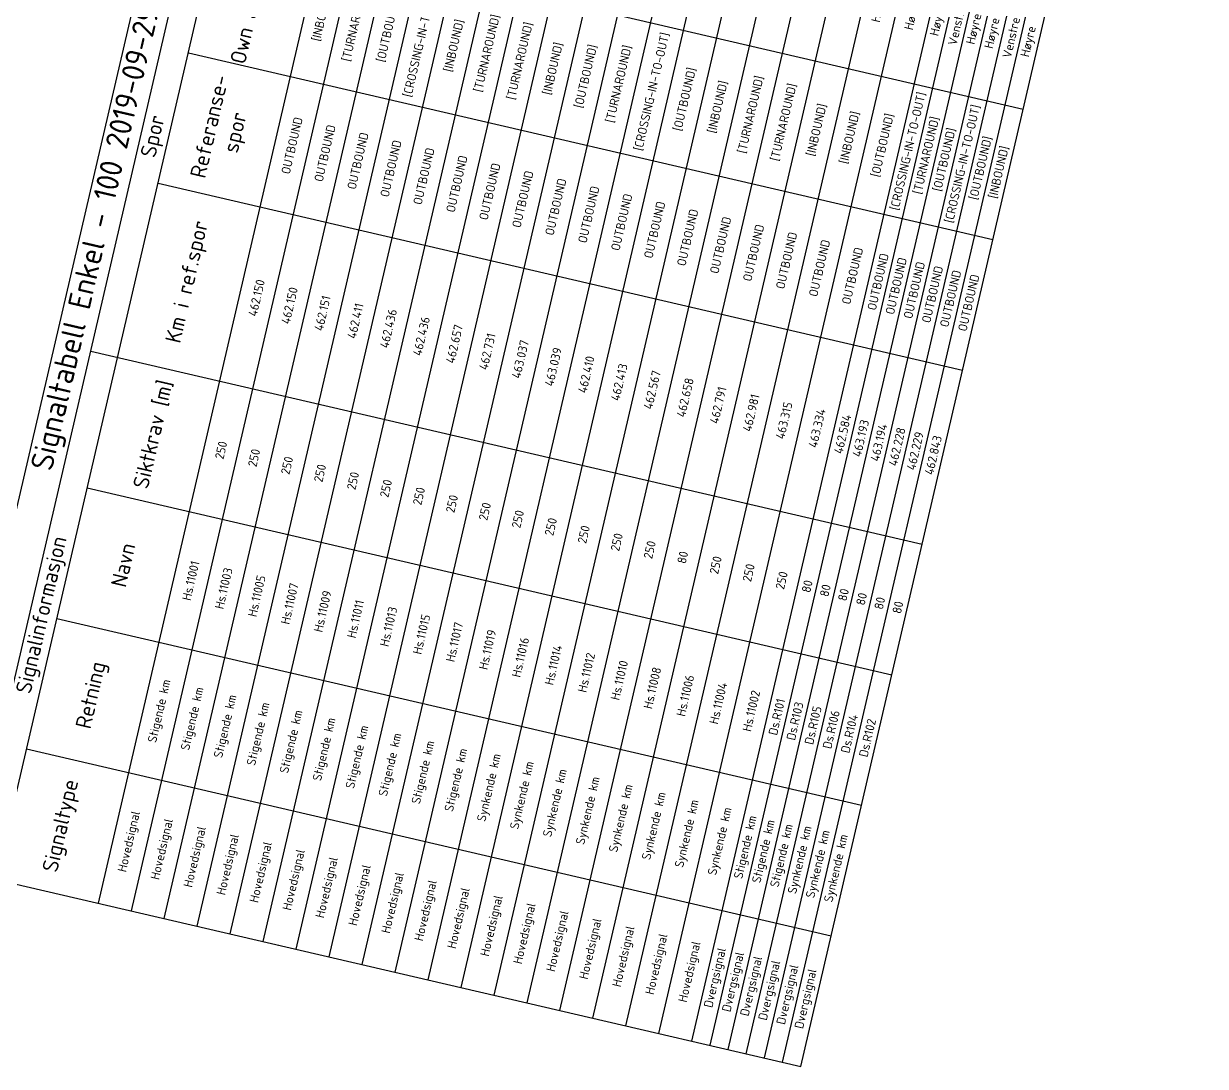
# Model space of a CAD drawing. Header units: metres. Extents: x 3897055 to 3898291, y -5462367 to -5461157.
# Drawn here: x 3897739 to 3898268, y -5462158 to -5461691 of the extents above; entities that cross this region are included whole.
import ezdxf

# ---------------------------------------------------------------- set-up
doc = ezdxf.new("R2010")
doc.units = ezdxf.units.M
doc.layers.get('0').update_dxf_attribs({"color": 211})
doc.layers.add('JBTFE_TABELLER', color=7, linetype='Continuous')
doc.styles.add('RC-STANDARD', font='iso3098.shx')

# ---------------------------------------------------------------- blocks, each defined once
blk = doc.blocks.new('NO-BN-2D-JBTSI-SIGNAL-20-HS3-DS')
at = {"color": 0, "linetype": 'ByBlock', "lineweight": -2, "transparency": 16777216}
for p, q in [((0, 6), (0, 4.31)), ((-1.33, 2), (-1.33, 4.67)), ((-1.33, 2), (0.55, 3.89)), ((1.33, 2), (-1.33, 2)), ((0, 2), (0, 0))]:
    blk.add_line(p, q, dxfattribs=at)
at = {"color": 0, "linetype": 'Continuous', "lineweight": -2, "transparency": 16777216}
for p, q in [((-0.71, -0.15), (-1, 0.14)), ((-0.76, -0.15), (-1, 0.09)), ((-0.8, -0.15), (-1, 0.05)), ((-0.85, -0.15), (-1, 0)), ((-0.67, -0.15), (-0.97, 0.15)), ((-0.62, -0.15), (-0.92, 0.15)), ((-0.58, -0.15), (-0.88, 0.15)), ((-0.53, -0.15), (-0.83, 0.15)), ((-0.49, -0.15), (-0.79, 0.15)), ((-0.44, -0.15), (-0.74, 0.15)), ((-0.4, -0.15), (-0.7, 0.15)), ((-0.35, -0.15), (-0.65, 0.15)), ((-0.31, -0.15), (-0.61, 0.15)), ((-0.26, -0.15), (-0.56, 0.15)), ((-0.22, -0.15), (-0.52, 0.15)), ((-0.17, -0.15), (-0.47, 0.15)), ((-0.13, -0.15), (-0.43, 0.15)), ((-0.08, -0.15), (-0.38, 0.15)), ((-0.04, -0.15), (-0.34, 0.15)), ((0.01, -0.15), (-0.29, 0.15)), ((0.05, -0.15), (-0.25, 0.15)), ((0.1, -0.15), (-0.2, 0.15)), ((0.14, -0.15), (-0.16, 0.15)), ((0.18, -0.15), (-0.12, 0.15)), ((0.23, -0.15), (-0.07, 0.15)), ((0.27, -0.15), (-0.03, 0.15)), ((0.32, -0.15), (0.02, 0.15)), ((0.36, -0.15), (0.06, 0.15)), ((0.41, -0.15), (0.11, 0.15)), ((0.45, -0.15), (0.15, 0.15)), ((0.5, -0.15), (0.2, 0.15)), ((0.54, -0.15), (0.24, 0.15)), ((0.59, -0.15), (0.29, 0.15)), ((0.63, -0.15), (0.33, 0.15)), ((0.68, -0.15), (0.38, 0.15)), ((0.72, -0.15), (0.42, 0.15)), ((0.77, -0.15), (0.47, 0.15)), ((0.81, -0.15), (0.51, 0.15)), ((0.86, -0.15), (0.56, 0.15)), ((0.9, -0.15), (0.6, 0.15)), ((0.95, -0.15), (0.65, 0.15)), ((0.99, -0.15), (0.69, 0.15)), ((1, -0.11), (0.74, 0.15)), ((1, -0.07), (0.78, 0.15)), ((1, -0.02), (0.83, 0.15)), ((1, 0.02), (0.87, 0.15)), ((1, 0.07), (0.92, 0.15)), ((1, 0.11), (0.96, 0.15)), ((-0.89, -0.15), (-1, -0.04)), ((-0.94, -0.15), (-1, -0.09)), ((-0.98, -0.15), (-1, -0.13))]:
    blk.add_line(p, q, dxfattribs=at)
at = {"color": 0, "linetype": 'ByBlock', "lineweight": -2, "transparency": 16777216}
blk.add_lwpolyline([(1, -0.15), (1, 0.15), (-1, 0.15), (-1, -0.15)], close=True, dxfattribs=at)
for centre in [(0, 11), (0, 9), (0, 7)]:
    blk.add_circle(centre, 1, dxfattribs=at)
blk.add_arc((-1.33, 2), 2.67, 0, 90, dxfattribs=at)
blk = doc.blocks.new('NO-BN-2D-JBTSI-SIGNAL-20-HS3')
at = {"color": 0, "linetype": 'ByBlock', "lineweight": -2, "transparency": 16777216}
blk.add_line((0, 6), (0, 0), dxfattribs=at)
at = {"color": 0, "linetype": 'Continuous', "lineweight": -2, "transparency": 16777216}
for p, q in [((-0.71, -0.15), (-1, 0.14)), ((-0.76, -0.15), (-1, 0.09)), ((-0.8, -0.15), (-1, 0.05)), ((-0.85, -0.15), (-1, 0)), ((-0.67, -0.15), (-0.97, 0.15)), ((-0.62, -0.15), (-0.92, 0.15)), ((-0.58, -0.15), (-0.88, 0.15)), ((-0.53, -0.15), (-0.83, 0.15)), ((-0.49, -0.15), (-0.79, 0.15)), ((-0.44, -0.15), (-0.74, 0.15)), ((-0.4, -0.15), (-0.7, 0.15)), ((-0.35, -0.15), (-0.65, 0.15)), ((-0.31, -0.15), (-0.61, 0.15)), ((-0.26, -0.15), (-0.56, 0.15)), ((-0.22, -0.15), (-0.52, 0.15)), ((-0.17, -0.15), (-0.47, 0.15)), ((-0.13, -0.15), (-0.43, 0.15)), ((-0.08, -0.15), (-0.38, 0.15)), ((-0.04, -0.15), (-0.34, 0.15)), ((0.01, -0.15), (-0.29, 0.15)), ((0.05, -0.15), (-0.25, 0.15)), ((0.1, -0.15), (-0.2, 0.15)), ((0.14, -0.15), (-0.16, 0.15)), ((0.18, -0.15), (-0.12, 0.15)), ((0.23, -0.15), (-0.07, 0.15)), ((0.27, -0.15), (-0.03, 0.15)), ((0.32, -0.15), (0.02, 0.15)), ((0.36, -0.15), (0.06, 0.15)), ((0.41, -0.15), (0.11, 0.15)), ((0.45, -0.15), (0.15, 0.15)), ((0.5, -0.15), (0.2, 0.15)), ((0.54, -0.15), (0.24, 0.15)), ((0.59, -0.15), (0.29, 0.15)), ((0.63, -0.15), (0.33, 0.15)), ((0.68, -0.15), (0.38, 0.15)), ((0.72, -0.15), (0.42, 0.15)), ((0.77, -0.15), (0.47, 0.15)), ((0.81, -0.15), (0.51, 0.15)), ((0.86, -0.15), (0.56, 0.15)), ((0.9, -0.15), (0.6, 0.15)), ((0.95, -0.15), (0.65, 0.15)), ((0.99, -0.15), (0.69, 0.15)), ((1, -0.11), (0.74, 0.15)), ((1, -0.07), (0.78, 0.15)), ((1, -0.02), (0.83, 0.15)), ((1, 0.02), (0.87, 0.15)), ((1, 0.07), (0.92, 0.15)), ((1, 0.11), (0.96, 0.15)), ((-0.89, -0.15), (-1, -0.04)), ((-0.94, -0.15), (-1, -0.09)), ((-0.98, -0.15), (-1, -0.13))]:
    blk.add_line(p, q, dxfattribs=at)
at = {"color": 0, "linetype": 'ByBlock', "lineweight": -2, "transparency": 16777216}
blk.add_lwpolyline([(1, -0.15), (1, 0.15), (-1, 0.15), (-1, -0.15)], close=True, dxfattribs=at)
for centre in [(0, 11), (0, 9), (0, 7)]:
    blk.add_circle(centre, 1, dxfattribs=at)
blk = doc.blocks.new('NO-BN-2D-JBTSI-SIGNAL-43-DS')
at = {"color": 0, "linetype": 'ByBlock', "lineweight": -2, "transparency": 16777216}
for p, q in [((-1.33, 2), (-1.33, 4.67)), ((-1.33, 2), (0.55, 3.89)), ((1.33, 2), (-1.33, 2)), ((0, 0), (0, 2))]:
    blk.add_line(p, q, dxfattribs=at)
at = {"color": 0, "linetype": 'Continuous', "lineweight": -2, "transparency": 16777216}
for p, q in [((-0.71, -0.15), (-1, 0.14)), ((-0.76, -0.15), (-1, 0.09)), ((-0.8, -0.15), (-1, 0.05)), ((-0.85, -0.15), (-1, 0)), ((-0.67, -0.15), (-0.97, 0.15)), ((-0.62, -0.15), (-0.92, 0.15)), ((-0.58, -0.15), (-0.88, 0.15)), ((-0.53, -0.15), (-0.83, 0.15)), ((-0.49, -0.15), (-0.79, 0.15)), ((-0.44, -0.15), (-0.74, 0.15)), ((-0.4, -0.15), (-0.7, 0.15)), ((-0.35, -0.15), (-0.65, 0.15)), ((-0.31, -0.15), (-0.61, 0.15)), ((-0.26, -0.15), (-0.56, 0.15)), ((-0.22, -0.15), (-0.52, 0.15)), ((-0.17, -0.15), (-0.47, 0.15)), ((-0.13, -0.15), (-0.43, 0.15)), ((-0.08, -0.15), (-0.38, 0.15)), ((-0.04, -0.15), (-0.34, 0.15)), ((0.01, -0.15), (-0.29, 0.15)), ((0.05, -0.15), (-0.25, 0.15)), ((0.1, -0.15), (-0.2, 0.15)), ((0.14, -0.15), (-0.16, 0.15)), ((0.18, -0.15), (-0.12, 0.15)), ((0.23, -0.15), (-0.07, 0.15)), ((0.27, -0.15), (-0.03, 0.15)), ((0.32, -0.15), (0.02, 0.15)), ((0.36, -0.15), (0.06, 0.15)), ((0.41, -0.15), (0.11, 0.15)), ((0.45, -0.15), (0.15, 0.15)), ((0.5, -0.15), (0.2, 0.15)), ((0.54, -0.15), (0.24, 0.15)), ((0.59, -0.15), (0.29, 0.15)), ((0.63, -0.15), (0.33, 0.15)), ((0.68, -0.15), (0.38, 0.15)), ((0.72, -0.15), (0.42, 0.15)), ((0.77, -0.15), (0.47, 0.15)), ((0.81, -0.15), (0.51, 0.15)), ((0.86, -0.15), (0.56, 0.15)), ((0.9, -0.15), (0.6, 0.15)), ((0.95, -0.15), (0.65, 0.15)), ((0.99, -0.15), (0.69, 0.15)), ((1, -0.11), (0.74, 0.15)), ((1, -0.07), (0.78, 0.15)), ((1, -0.02), (0.83, 0.15)), ((1, 0.02), (0.87, 0.15)), ((1, 0.07), (0.92, 0.15)), ((1, 0.11), (0.96, 0.15)), ((-0.89, -0.15), (-1, -0.04)), ((-0.94, -0.15), (-1, -0.09)), ((-0.98, -0.15), (-1, -0.13))]:
    blk.add_line(p, q, dxfattribs=at)
at = {"color": 0, "linetype": 'ByBlock', "lineweight": -2, "transparency": 16777216}
blk.add_lwpolyline([(1, -0.15), (1, 0.15), (-1, 0.15), (-1, -0.15)], close=True, dxfattribs=at)
blk.add_arc((-1.33, 2), 2.67, 0, 90, dxfattribs=at)
blk = doc.blocks.new('*T124')
at = {"layer": 'JBTFE_TABELLER', "color": 0, "linetype": 'ByBlock', "lineweight": -2, "transparency": 16777216}
for p, q in [((0, 0), (181.11, 779.23)), ((181.11, 779.23), (569.11, 689.05)), ((15.91, -3.7), (197.02, 775.53)), ((27.92, -6.49), (209.04, 772.74)), ((73.67, -17.12), (254.78, 762.11)), ((88.43, -20.55), (269.54, 758.68)), ((103.18, -23.98), (284.3, 755.25)), ((117.94, -27.41), (299.05, 751.82)), ((132.7, -30.84), (313.81, 748.39)), ((147.45, -34.27), (328.57, 744.96)), ((162.21, -37.7), (343.32, 741.53)), ((176.97, -41.13), (358.08, 738.1)), ((191.72, -44.56), (372.84, 734.67)), ((206.48, -47.99), (387.59, 731.24)), ((221.24, -51.42), (402.35, 727.81)), ((235.99, -54.85), (417.11, 724.38)), ((250.75, -58.28), (431.86, 720.95)), ((195.45, 714.3), (555.52, 630.61)), ((265.51, -61.71), (446.62, 717.52)), ((280.26, -65.14), (461.38, 714.09)), ((295.02, -68.57), (476.13, 710.66)), ((309.78, -72), (490.89, 707.23)), ((324.53, -75.43), (505.65, 703.8)), ((339.29, -78.86), (520.4, 700.37)), ((347.41, -80.75), (528.52, 698.48)), ((355.52, -82.63), (536.64, 696.6)), ((363.64, -84.52), (544.76, 694.71)), ((371.76, -86.41), (552.87, 692.82)), ((379.87, -88.29), (560.99, 690.94)), ((387.99, -90.18), (569.11, 689.05)), ((169.86, 658.65), (541.94, 572.16)), ((168.29, 597.41), (528.36, 513.72)), ((154.7, 538.97), (514.77, 455.28)), ((141.12, 480.53), (501.19, 396.84)), ((115.52, 424.88), (487.6, 338.4)), ((113.95, 363.64), (474.02, 279.95)), ((100.37, 305.2), (460.44, 221.51)), ((70.24, 230.07), (442.33, 143.59)), ((68.67, 168.84), (428.74, 85.15)), ((55.09, 110.39), (415.16, 26.7)), ((41.51, 51.95), (401.58, -31.74)), ((0, 0), (387.99, -90.18))]:
    blk.add_line(p, q, dxfattribs=at)
at = {"layer": 'JBTFE_TABELLER', "color": 0, "transparency": 16777216, "rotation": 76.91521332177942}
for name, p in [('NO-BN-2D-JBTSI-SIGNAL-20-HS3-DS', (261.14, 729.83)), ('NO-BN-2D-JBTSI-SIGNAL-20-HS3-DS', (275.9, 726.4)), ('NO-BN-2D-JBTSI-SIGNAL-20-HS3-DS', (290.66, 722.97)), ('NO-BN-2D-JBTSI-SIGNAL-20-HS3', (305.41, 719.54)), ('NO-BN-2D-JBTSI-SIGNAL-20-HS3-DS', (320.17, 716.11)), ('NO-BN-2D-JBTSI-SIGNAL-20-HS3-DS', (334.93, 712.68)), ('NO-BN-2D-JBTSI-SIGNAL-20-HS3-DS', (349.68, 709.25)), ('NO-BN-2D-JBTSI-SIGNAL-20-HS3', (364.44, 705.82)), ('NO-BN-2D-JBTSI-SIGNAL-20-HS3-DS', (379.2, 702.39)), ('NO-BN-2D-JBTSI-SIGNAL-20-HS3-DS', (393.95, 698.96)), ('NO-BN-2D-JBTSI-SIGNAL-20-HS3', (408.71, 695.53)), ('NO-BN-2D-JBTSI-SIGNAL-20-HS3', (423.47, 692.1)), ('NO-BN-2D-JBTSI-SIGNAL-20-HS3-DS', (438.22, 688.67)), ('NO-BN-2D-JBTSI-SIGNAL-20-HS3-DS', (452.98, 685.24)), ('NO-BN-2D-JBTSI-SIGNAL-20-HS3-DS', (467.74, 681.81)), ('NO-BN-2D-JBTSI-SIGNAL-20-HS3-DS', (482.49, 678.38)), ('NO-BN-2D-JBTSI-SIGNAL-20-HS3-DS', (497.25, 674.95)), ('NO-BN-2D-JBTSI-SIGNAL-20-HS3-DS', (512.01, 671.52)), ('NO-BN-2D-JBTSI-SIGNAL-43-DS', (519.87, 669.69)), ('NO-BN-2D-JBTSI-SIGNAL-43-DS', (527.99, 667.81)), ('NO-BN-2D-JBTSI-SIGNAL-43-DS', (536.11, 665.92)), ('NO-BN-2D-JBTSI-SIGNAL-43-DS', (544.22, 664.03)), ('NO-BN-2D-JBTSI-SIGNAL-43-DS', (552.34, 662.15)), ('NO-BN-2D-JBTSI-SIGNAL-43-DS', (560.46, 660.26))]:
    blk.add_blockref(name, p, dxfattribs=at)
at = {"layer": 'JBTFE_TABELLER', "color": 0, "transparency": 16777216, "attachment_point": 5, "rotation": 76.9152, "style": 'RC-STANDARD'}
for s, insert, char_height, width in [('2D symbol', (225.12, 738.2), 7, 57), ('Bygging', (189.45, 715.69), 7, 117), ('Bestykning', (211.54, 679.76), 7, 57), ('Hs3-Ds', (241.79, 672.73), 4, 57), ('Hs3-Ds', (256.54, 669.3), 4, 57), ('Hs3-Ds', (271.3, 665.87), 4, 57), ('Hs3', (286.06, 662.44), 4, 57), ('Hs3-Ds', (300.81, 659.01), 4, 57), ('Hs3-Ds', (315.57, 655.58), 4, 57), ('Hs3-Ds', (330.33, 652.15), 4, 57), ('Hs3', (345.08, 648.72), 4, 57), ('Hs3-Ds', (359.84, 645.29), 4, 57), ('Innerkurve / ytterkurve', (197.95, 621.32), 7, 57), ('Hs3-Ds', (374.6, 641.86), 4, 57), ('Hs3', (389.35, 638.43), 4, 57), ('Hs3', (404.11, 635), 4, 57), ('Hs3-Ds', (418.87, 631.57), 4, 57), ('Hs3-Ds', (433.62, 628.14), 4, 57), ('Hs3-Ds', (448.38, 624.71), 4, 57), ('Innerkurve', (228.2, 614.29), 4, 57), ('Hs3-Ds', (463.14, 621.28), 4, 57), ('Hs3-Ds', (477.89, 617.85), 4, 57), ('Rettspor', (242.96, 610.86), 4, 57), ('Hs3-Ds', (492.65, 614.42), 4, 57), ('Rettspor', (257.72, 607.43), 4, 57), ('Rettspor', (272.47, 604), 4, 57), ('Ds', (504.09, 611.76), 4, 57), ('Rettspor', (287.23, 600.57), 4, 57), ('Ds', (512.2, 609.88), 4, 57), ('Ds', (520.32, 607.99), 4, 57), ('Ds', (528.44, 606.1), 4, 57), ('Rettspor', (301.99, 597.14), 4, 57), ('Rettspor', (316.74, 593.71), 4, 57), ('Ds', (536.56, 604.22), 4, 57), ('Ds', (544.67, 602.33), 4, 57), ('Signaltabell Enkel - 100 2019-09-29 Interlocking Control Tables_2018-bis', (98.51, 387.77), 10, 797), ('Rettspor', (331.5, 590.28), 4, 57), ('Rettspor', (346.26, 586.85), 4, 57), ('Rettspor', (361.01, 583.42), 4, 57), ('Høyre / venstre kurve (Oslo i ryggen)', (184.37, 562.87), 7, 57), ('Rettspor', (375.77, 579.99), 4, 57), ('Ytterkurve', (390.53, 576.56), 4, 57), ('Rettspor', (405.28, 573.13), 4, 57), ('Rettspor', (420.04, 569.7), 4, 57), ('Innerkurve', (434.8, 566.27), 4, 57), ('Rettspor', (449.55, 562.84), 4, 57), ('Venstrekurve', (214.62, 555.84), 4, 57), ('Rettspor', (464.31, 559.41), 4, 57), ('Plassering', (148.7, 540.37), 7, 237), ('Rettspor', (229.38, 552.41), 4, 57), ('Rettspor', (479.07, 555.98), 4, 57), ('Rettspor', (490.5, 553.32), 4, 57), ('Rettspor', (498.62, 551.43), 4, 57), ('Rettspor', (244.13, 548.98), 4, 57), ('Rettspor', (258.89, 545.55), 4, 57), ('Rettspor', (506.74, 549.55), 4, 57), ('Rettspor', (514.85, 547.66), 4, 57), ('Ytterkurve', (522.97, 545.77), 4, 57), ('Rettspor', (273.65, 542.12), 4, 57), ('Rettspor', (531.09, 543.89), 4, 57), ('Rettspor', (288.4, 538.69), 4, 57), ('Rettspor', (303.16, 535.26), 4, 57), ('Rettspor', (317.92, 531.83), 4, 57), ('Rettspor', (332.67, 528.4), 4, 57), ('Rettspor', (347.43, 524.97), 4, 57), ('Kurveradius [m]', (170.78, 504.43), 7, 57), ('Rettspor', (362.19, 521.54), 4, 57), ('Venstrekurve', (376.94, 518.12), 4, 57), ('Rettspor', (391.7, 514.69), 4, 57), ('Rettspor', (406.46, 511.26), 4, 57), ('Høyrekurve', (421.21, 507.83), 4, 57), ('Rettspor', (435.97, 504.4), 4, 57), ('Rettspor', (450.73, 500.97), 4, 57), ('2835', (201.04, 497.4), 4, 57), ('Rettspor', (465.48, 497.54), 4, 57), ('Rettspor', (476.92, 494.88), 4, 57), ('Rettspor', (485.04, 492.99), 4, 57), ('Venstrekurve', (509.39, 487.33), 4, 57), ('Rettspor', (493.15, 491.1), 4, 57), ('Rettspor', (501.27, 489.22), 4, 57), ('-', (215.79, 493.97), 4, 57), ('Rettspor', (517.51, 485.44), 4, 57), ('-', (230.55, 490.54), 4, 57), ('-', (245.31, 487.11), 4, 57), ('-', (260.06, 483.68), 4, 57), ('-', (274.82, 480.25), 4, 57), ('-', (289.58, 476.82), 4, 57), ('Side av spor i kjøre- retningen', (157.2, 445.99), 7, 57), ('-', (304.33, 473.39), 4, 57), ('-', (319.09, 469.96), 4, 57), ('-', (333.85, 466.53), 4, 57), ('-', (348.6, 463.1), 4, 57), ('927', (363.36, 459.67), 4, 57), ('-', (378.12, 456.24), 4, 57), ('-', (392.87, 452.81), 4, 57), ('2000', (407.63, 449.38), 4, 57), ('Venstre', (187.45, 438.96), 4, 57), ('-', (422.39, 445.95), 4, 57), ('Høyre', (202.21, 435.53), 4, 57), ('-', (437.14, 442.52), 4, 57), ('-', (451.9, 439.09), 4, 57), ('Høyre', (216.97, 432.1), 4, 57), ('Høyre', (231.72, 428.67), 4, 57), ('Venstre', (246.48, 425.24), 4, 57), ('-', (463.34, 436.44), 4, 57), ('-', (471.45, 434.55), 4, 57), ('6205', (495.8, 428.89), 4, 57), ('Høyre', (261.24, 421.81), 4, 57), ('-', (479.57, 432.66), 4, 57), ('-', (487.69, 430.78), 4, 57), ('Høyre', (275.99, 418.38), 4, 57), ('Venstre', (290.75, 414.95), 4, 57), ('-', (503.92, 427), 4, 57), ('Høyre', (305.51, 411.52), 4, 57), ('Own alignment', (143.62, 387.55), 7, 57), ('Venstre', (320.26, 408.09), 4, 57), ('Høyre', (335.02, 404.66), 4, 57), ('Venstre', (349.78, 401.23), 4, 57), ('Høyre', (364.53, 397.8), 4, 57), ('Venstre', (379.29, 394.37), 4, 57), ('[CROSSING-IN-TO-OUT]', (218.14, 370.23), 4, 57), ('Venstre', (394.05, 390.94), 4, 57), ('[INBOUND]', (173.87, 380.52), 4, 57), ('[TURNAROUND]', (188.63, 377.09), 4, 57), ('Høyre', (408.8, 387.51), 4, 57), ('[OUTBOUND]', (203.38, 373.66), 4, 57), ('Høyre', (423.56, 384.08), 4, 57), ('Høyre', (438.32, 380.65), 4, 57), ('[TURNAROUND]', (247.65, 363.37), 4, 57), ('Høyre', (449.75, 377.99), 4, 57), ('Venstre', (457.87, 376.11), 4, 57), ('Høyre', (465.99, 374.22), 4, 57), ('[INBOUND]', (232.9, 366.8), 4, 57), ('[TURNAROUND]', (262.41, 359.94), 4, 57), ('Høyre', (474.1, 372.33), 4, 57), ('Venstre', (482.22, 370.45), 4, 57), ('[CROSSING-IN-TO-OUT]', (321.44, 346.22), 4, 57), ('Høyre', (490.34, 368.56), 4, 57), ('[INBOUND]', (277.17, 356.51), 4, 57), ('[OUTBOUND]', (291.92, 353.08), 4, 57), ('[TURNAROUND]', (306.68, 349.65), 4, 57), ('[OUTBOUND]', (336.19, 342.79), 4, 57), ('Referanse- spor', (130.03, 329.11), 7, 57), ('[INBOUND]', (350.95, 339.36), 4, 57), ('[TURNAROUND]', (365.71, 335.93), 4, 57), ('[TURNAROUND]', (380.46, 332.5), 4, 57), ('[CROSSING-IN-TO-OUT]', (436.17, 319.55), 4, 57), ('[INBOUND]', (395.22, 329.07), 4, 57), ('[CROSSING-IN-TO-OUT]', (460.52, 313.89), 4, 57), ('Spor', (98.89, 326.08), 7, 197), ('OUTBOUND', (160.29, 322.07), 4, 57), ('[INBOUND]', (409.98, 325.64), 4, 57), ('[OUTBOUND]', (424.73, 322.21), 4, 57), ('[TURNAROUND]', (444.29, 317.66), 4, 57), ('OUTBOUND', (175.04, 318.64), 4, 57), ('[OUTBOUND]', (452.4, 315.78), 4, 57), ('OUTBOUND', (189.8, 315.22), 4, 57), ('OUTBOUND', (204.56, 311.79), 4, 57), ('[OUTBOUND]', (468.64, 312), 4, 57), ('OUTBOUND', (219.31, 308.36), 4, 57), ('OUTBOUND', (234.07, 304.93), 4, 57), ('[INBOUND]', (476.75, 310.12), 4, 57), ('OUTBOUND', (248.83, 301.5), 4, 57), ('OUTBOUND', (263.58, 298.07), 4, 57), ('OUTBOUND', (278.34, 294.64), 4, 57), ('OUTBOUND', (293.1, 291.21), 4, 57), ('OUTBOUND', (307.85, 287.78), 4, 57), ('OUTBOUND', (322.61, 284.35), 4, 57), ('OUTBOUND', (337.37, 280.92), 4, 57), ('Km i ref.spor', (114.19, 260.92), 7, 77), ('OUTBOUND', (352.12, 277.49), 4, 57), ('OUTBOUND', (366.88, 274.06), 4, 57), ('OUTBOUND', (381.64, 270.63), 4, 57), ('OUTBOUND', (396.39, 267.2), 4, 57), ('OUTBOUND', (411.15, 263.77), 4, 57), ('OUTBOUND', (422.59, 261.11), 4, 57), ('OUTBOUND', (430.7, 259.22), 4, 57), ('OUTBOUND', (438.82, 257.34), 4, 57), ('OUTBOUND', (446.94, 255.45), 4, 57), ('OUTBOUND', (455.05, 253.56), 4, 57), ('462.150', (144.44, 253.89), 4, 77), ('OUTBOUND', (463.17, 251.68), 4, 57), ('462.150', (159.2, 250.46), 4, 77), ('462.151', (173.95, 247.03), 4, 77), ('462.411', (188.71, 243.6), 4, 77), ('462.436', (203.47, 240.17), 4, 77), ('462.436', (218.22, 236.74), 4, 77), ('462.657', (232.98, 233.31), 4, 77), ('462.731', (247.74, 229.88), 4, 77), ('463.037', (262.49, 226.45), 4, 77), ('463.039', (277.25, 223.02), 4, 77), ('462.410', (292.01, 219.59), 4, 77), ('462.413', (306.76, 216.16), 4, 77), ('Siktkrav [m]', (98.34, 192.74), 7, 57), ('462.567', (321.52, 212.73), 4, 77), ('462.658', (336.28, 209.3), 4, 77), ('462.791', (351.03, 205.87), 4, 77), ('462.981', (365.79, 202.44), 4, 77), ('463.315', (380.55, 199.01), 4, 77), ('463.334', (395.3, 195.58), 4, 77), ('462.584', (406.74, 192.93), 4, 77), ('463.193', (414.86, 191.04), 4, 77), ('463.194', (422.97, 189.15), 4, 77), ('462.228', (431.09, 187.27), 4, 77), ('462.229', (439.21, 185.38), 4, 77), ('462.843', (447.32, 183.49), 4, 77), ('250', (128.59, 185.71), 4, 57), ('250', (143.35, 182.28), 4, 57), ('250', (158.1, 178.85), 4, 57), ('250', (172.86, 175.42), 4, 57), ('250', (187.62, 171.99), 4, 57), ('250', (202.37, 168.56), 4, 57), ('250', (217.13, 165.13), 4, 57), ('250', (231.89, 161.7), 4, 57), ('250', (246.64, 158.27), 4, 57), ('250', (261.4, 154.84), 4, 57), ('250', (276.16, 151.41), 4, 57), ('250', (290.91, 147.98), 4, 57), ('250', (305.67, 144.55), 4, 57), ('Signalinformasjon', (49.08, 111.79), 7, 237), ('Navn', (84.76, 134.3), 7, 57), ('250', (320.43, 141.12), 4, 57), ('80', (335.18, 137.69), 4, 57), ('250', (349.94, 134.26), 4, 57), ('Hs.11001', (115.01, 127.27), 4, 57), ('Hs.11003', (129.76, 123.84), 4, 57), ('250', (364.7, 130.83), 4, 57), ('Hs.11005', (144.52, 120.41), 4, 57), ('250', (379.45, 127.4), 4, 57), ('80', (390.89, 124.74), 4, 57), ('Hs.11007', (159.28, 116.98), 4, 57), ('Hs.11009', (174.03, 113.55), 4, 57), ('80', (399.01, 122.86), 4, 57), ('80', (407.12, 120.97), 4, 57), ('Hs.11011', (188.79, 110.12), 4, 57), ('80', (415.24, 119.08), 4, 57), ('80', (423.36, 117.2), 4, 57), ('80', (431.48, 115.31), 4, 57), ('Hs.11013', (203.55, 106.69), 4, 57), ('Hs.11015', (218.3, 103.26), 4, 57), ('Hs.11017', (233.06, 99.83), 4, 57), ('Hs.11019', (247.82, 96.4), 4, 57), ('Hs.11016', (262.57, 92.97), 4, 57), ('Hs.11014', (277.33, 89.54), 4, 57), ('Retning', (71.17, 75.86), 7, 57), ('Hs.11012', (292.09, 86.11), 4, 57), ('Hs.11010', (306.84, 82.68), 4, 57), ('Hs.11008', (321.6, 79.25), 4, 57), ('Hs.11006', (336.36, 75.82), 4, 57), ('Stigende km', (101.42, 68.83), 4, 57), ('Hs.11004', (351.11, 72.39), 4, 57), ('Stigende km', (116.18, 65.4), 4, 57), ('Stigende km', (130.94, 61.97), 4, 57), ('Hs.11002', (365.87, 68.96), 4, 57), ('Ds.R101', (377.31, 66.3), 4, 57), ('Stigende km', (145.69, 58.54), 4, 57), ('Stigende km', (160.45, 55.11), 4, 57), ('Ds.R103', (385.42, 64.42), 4, 57), ('Ds.R105', (393.54, 62.53), 4, 57), ('Ds.R106', (401.66, 60.64), 4, 57), ('Stigende km', (175.21, 51.68), 4, 57), ('Ds.R104', (409.78, 58.76), 4, 57), ('Ds.R102', (417.89, 56.87), 4, 57), ('Stigende km', (189.96, 48.25), 4, 57), ('Stigende km', (204.72, 44.82), 4, 57), ('Stigende km', (219.48, 41.39), 4, 57), ('Stigende km', (234.23, 37.96), 4, 57), ('Synkende km', (248.99, 34.53), 4, 57), ('Synkende km', (263.75, 31.1), 4, 57), ('Synkende km', (278.5, 27.67), 4, 57), ('Signaltype', (57.59, 17.41), 7, 57), ('Synkende km', (293.26, 24.24), 4, 57), ('Synkende km', (308.02, 20.81), 4, 57), ('Synkende km', (322.77, 17.38), 4, 57), ('Synkende km', (337.53, 13.95), 4, 57), ('Hovedsignal', (87.84, 10.38), 4, 57), ('Synkende km', (352.29, 10.52), 4, 57), ('Stigende km', (363.72, 7.86), 4, 57), ('Hovedsignal', (102.6, 6.95), 4, 57), ('Hovedsignal', (117.35, 3.52), 4, 57), ('Stigende km', (371.84, 5.97), 4, 57), ('Stigende km', (379.96, 4.09), 4, 57), ('Synkende km', (388.07, 2.2), 4, 57), ('Hovedsignal', (132.11, 0.09), 4, 57), ('Synkende km', (396.19, 0.31), 4, 57), ('Synkende km', (404.31, -1.57), 4, 57), ('Hovedsignal', (146.87, -3.34), 4, 57), ('Hovedsignal', (161.62, -6.77), 4, 57), ('Hovedsignal', (176.38, -10.2), 4, 57), ('Hovedsignal', (191.14, -13.63), 4, 57), ('Hovedsignal', (205.89, -17.06), 4, 57), ('Hovedsignal', (220.65, -20.49), 4, 57), ('Hovedsignal', (235.41, -23.92), 4, 57), ('Hovedsignal', (250.16, -27.35), 4, 57), ('Hovedsignal', (264.92, -30.78), 4, 57), ('Hovedsignal', (279.68, -34.2), 4, 57), ('Hovedsignal', (294.43, -37.63), 4, 57), ('Hovedsignal', (309.19, -41.06), 4, 57), ('Hovedsignal', (323.95, -44.49), 4, 57), ('Hovedsignal', (338.7, -47.92), 4, 57), ('Dvergsignal', (350.14, -50.58), 4, 57), ('Dvergsignal', (358.26, -52.47), 4, 57), ('Dvergsignal', (366.37, -54.36), 4, 57), ('Dvergsignal', (374.49, -56.24), 4, 57), ('Dvergsignal', (382.61, -58.13), 4, 57), ('Dvergsignal', (390.73, -60.02), 4, 57)]:
    blk.add_mtext(s, dxfattribs=dict(at, insert=insert, char_height=char_height, width=width))

msp = doc.modelspace()

# ---------------------------------------------------------------- block references
msp.add_blockref('*T124', (3897699.07, -5462068.06))

doc.saveas('drawing.dxf')
